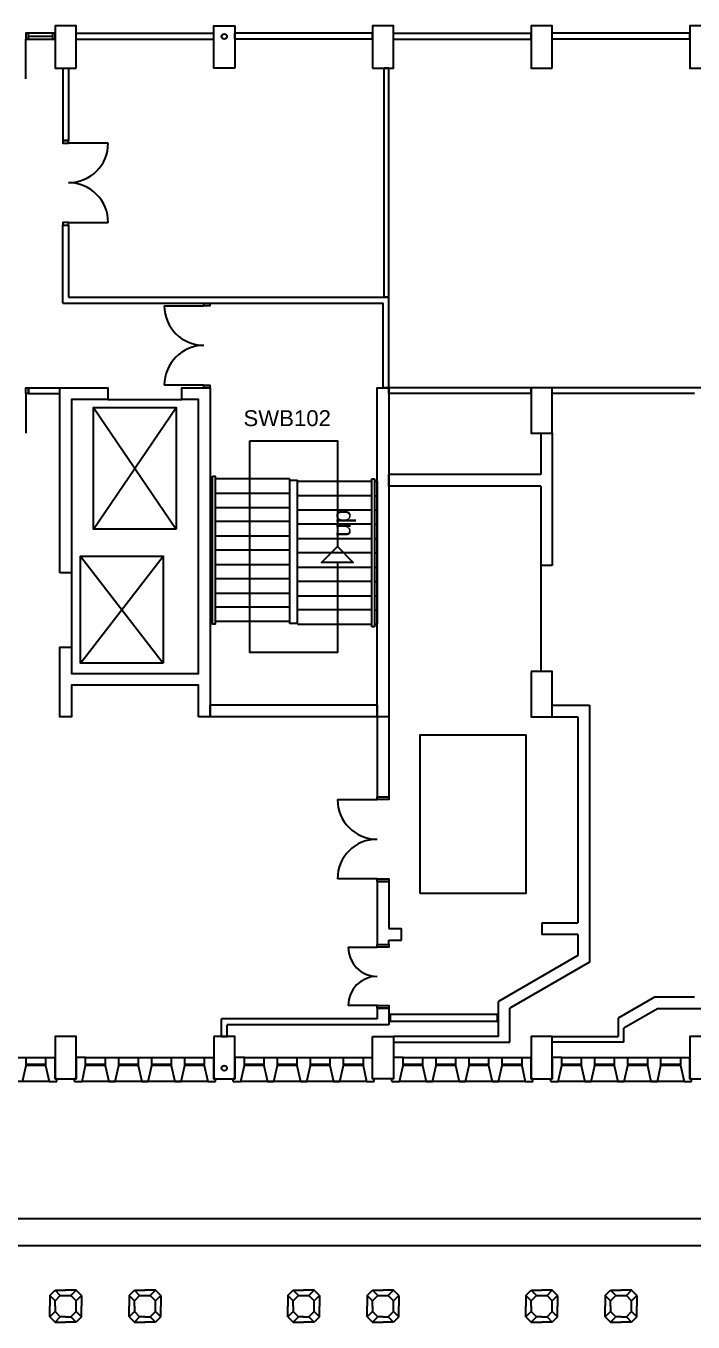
# Model space of a CAD drawing. Header units: millimetres. Extents: x -58291 to 83317, y -24599 to 66926.
# Drawn here: x -283 to 12328, y -14524 to 9976 of the extents above; entities that cross this region are included whole.
import ezdxf

# ---------------------------------------------------------------- set-up
doc = ezdxf.new("R2010")
doc.units = ezdxf.units.MM
for name, color, linetype in [('Basement 01 - Curtain Walls', 1, 'Continuous'), ('Basement 01 - Doors Windows and Openings', 1, 'Continuous'), ('Basement 01 - General', 1, 'Continuous'), ('Basement 01 - Mass Elements', 2, 'Continuous'), ('Basement 01 - Stairs', 8, 'Continuous'), ('Basement 01 - Structural Members', 5, 'Continuous'), ('Basement 01 - Text and Leaders', 1, 'Continuous'), ('Basement 01 - Walls', 3, 'Continuous')]:
    doc.layers.add(name, color=color, linetype=linetype)
doc.styles.add('arial', font='arial.ttf')

msp = doc.modelspace()

# ---------------------------------------------------------------- linework, layer by layer
at = {"layer": 'Basement 01 - Curtain Walls', "color": 3, "linetype": 'Continuous', "lineweight": -3}
for p, q in [((-536, -9524, -4600), (-279, -9524, -4600)), ((-279, -9674, -4600), (-279, -9524, -4600)), ((89, -9524, -4600), (89, -9674, -4600)), ((89, -9524, -4600), (267, -9524, -4600)), ((267, -9924, -4600), (267, -9524, -4600)), ((846, -9524, -4600), (667, -9524, -4600)), ((846, -9674, -4600), (846, -9524, -4600)), ((1214, -9524, -4600), (1471, -9524, -4600)), ((1214, -9524, -4600), (1214, -9674, -4600)), ((1471, -9674, -4600), (1471, -9524, -4600)), ((1839, -9524, -4600), (2096, -9524, -4600)), ((1839, -9524, -4600), (1839, -9674, -4600)), ((2096, -9674, -4600), (2096, -9524, -4600)), ((2464, -9524, -4600), (2721, -9524, -4600)), ((2464, -9524, -4600), (2464, -9674, -4600)), ((2721, -9674, -4600), (2721, -9524, -4600)), ((3089, -9524, -4600), (3089, -9674, -4600)), ((3089, -9524, -4600), (3267, -9524, -4600)), ((3267, -9924, -4600), (3267, -9524, -4600)), ((3846, -9524, -4600), (3667, -9524, -4600)), ((3846, -9674, -4600), (3846, -9524, -4600)), ((4214, -9524, -4600), (4214, -9674, -4600)), ((4214, -9524, -4600), (4471, -9524, -4600)), ((4471, -9674, -4600), (4471, -9524, -4600)), ((4839, -9524, -4600), (4839, -9674, -4600)), ((4839, -9524, -4600), (5096, -9524, -4600)), ((5096, -9674, -4600), (5096, -9524, -4600)), ((5464, -9524, -4600), (5464, -9674, -4600)), ((5464, -9524, -4600), (5721, -9524, -4600)), ((5721, -9674, -4600), (5721, -9524, -4600)), ((6089, -9524, -4600), (6089, -9674, -4600)), ((6089, -9524, -4600), (6267, -9524, -4600)), ((6267, -9924, -4600), (6267, -9524, -4600)), ((6846, -9524, -4600), (6667, -9524, -4600)), ((6846, -9674, -4600), (6846, -9524, -4600)), ((7214, -9524, -4600), (7471, -9524, -4600)), ((7214, -9524, -4600), (7214, -9674, -4600)), ((7471, -9674, -4600), (7471, -9524, -4600)), ((7839, -9524, -4600), (8096, -9524, -4600)), ((7839, -9524, -4600), (7839, -9674, -4600)), ((8096, -9674, -4600), (8096, -9524, -4600)), ((8464, -9524, -4600), (8721, -9524, -4600)), ((8464, -9524, -4600), (8464, -9674, -4600)), ((8721, -9674, -4600), (8721, -9524, -4600)), ((9089, -9524, -4600), (9267, -9524, -4600)), ((9089, -9524, -4600), (9089, -9674, -4600)), ((9267, -9924, -4600), (9267, -9524, -4600)), ((9846, -9524, -4600), (9667, -9524, -4600)), ((9846, -9674, -4600), (9846, -9524, -4600)), ((10214, -9524, -4600), (10214, -9674, -4600)), ((10214, -9524, -4600), (10471, -9524, -4600)), ((10471, -9674, -4600), (10471, -9524, -4600)), ((10839, -9524, -4600), (10839, -9674, -4600)), ((10839, -9524, -4600), (11096, -9524, -4600)), ((11096, -9674, -4600), (11096, -9524, -4600)), ((11464, -9524, -4600), (11721, -9524, -4600)), ((11464, -9524, -4600), (11464, -9674, -4600)), ((11721, -9674, -4600), (11721, -9524, -4600)), ((12089, -9524, -4600), (12089, -9674, -4600)), ((12089, -9524, -4600), (12267, -9524, -4600)), ((12267, -9924, -4600), (12267, -9524, -4600)), ((-347, -9974, -4600), (-279, -9674, -4600)), ((89, -9674, -4600), (157, -9974, -4600)), ((778, -9974, -4600), (846, -9674, -4600)), ((1214, -9674, -4600), (1282, -9974, -4600)), ((1403, -9974, -4600), (1471, -9674, -4600)), ((1839, -9674, -4600), (1907, -9974, -4600)), ((2028, -9974, -4600), (2096, -9674, -4600)), ((2464, -9674, -4600), (2532, -9974, -4600)), ((2653, -9974, -4600), (2721, -9674, -4600)), ((3089, -9674, -4600), (3157, -9974, -4600)), ((3778, -9974, -4600), (3846, -9674, -4600)), ((4214, -9674, -4600), (4282, -9974, -4600)), ((4403, -9974, -4600), (4471, -9674, -4600)), ((4839, -9674, -4600), (4907, -9974, -4600)), ((5028, -9974, -4600), (5096, -9674, -4600)), ((5464, -9674, -4600), (5532, -9974, -4600)), ((5653, -9974, -4600), (5721, -9674, -4600)), ((6089, -9674, -4600), (6157, -9974, -4600)), ((6778, -9974, -4600), (6846, -9674, -4600)), ((7214, -9674, -4600), (7282, -9974, -4600)), ((7403, -9974, -4600), (7471, -9674, -4600)), ((7839, -9674, -4600), (7907, -9974, -4600)), ((8028, -9974, -4600), (8096, -9674, -4600)), ((8464, -9674, -4600), (8532, -9974, -4600)), ((8653, -9974, -4600), (8721, -9674, -4600)), ((9089, -9674, -4600), (9157, -9974, -4600)), ((9778, -9974, -4600), (9846, -9674, -4600)), ((10214, -9674, -4600), (10282, -9974, -4600)), ((10403, -9974, -4600), (10471, -9674, -4600)), ((10839, -9674, -4600), (10907, -9974, -4600)), ((11028, -9974, -4600), (11096, -9674, -4600)), ((11464, -9674, -4600), (11532, -9974, -4600)), ((11653, -9974, -4600), (11721, -9674, -4600)), ((12089, -9674, -4600), (12157, -9974, -4600)), ((157, -9974, -4600), (299, -9974, -4600)), ((299, -9924, -4600), (267, -9924, -4600)), ((299, -9974, -4600), (299, -9924, -4600)), ((636, -9974, -4600), (636, -9924, -4600)), ((636, -9974, -4600), (778, -9974, -4600)), ((1282, -9974, -4600), (1403, -9974, -4600)), ((1907, -9974, -4600), (2028, -9974, -4600)), ((2532, -9974, -4600), (2653, -9974, -4600)), ((3157, -9974, -4600), (3299, -9974, -4600)), ((3299, -9924, -4600), (3267, -9924, -4600)), ((3299, -9974, -4600), (3299, -9924, -4600)), ((3636, -9974, -4600), (3636, -9924, -4600)), ((3636, -9974, -4600), (3778, -9974, -4600)), ((4282, -9974, -4600), (4403, -9974, -4600)), ((4907, -9974, -4600), (5028, -9974, -4600)), ((5532, -9974, -4600), (5653, -9974, -4600)), ((6157, -9974, -4600), (6299, -9974, -4600)), ((6299, -9924, -4600), (6267, -9924, -4600)), ((6299, -9974, -4600), (6299, -9924, -4600)), ((6636, -9974, -4600), (6636, -9924, -4600)), ((6636, -9974, -4600), (6778, -9974, -4600)), ((7282, -9974, -4600), (7403, -9974, -4600)), ((7907, -9974, -4600), (8028, -9974, -4600)), ((8532, -9974, -4600), (8653, -9974, -4600)), ((9157, -9974, -4600), (9299, -9974, -4600)), ((9299, -9924, -4600), (9267, -9924, -4600)), ((9299, -9974, -4600), (9299, -9924, -4600)), ((9636, -9974, -4600), (9636, -9924, -4600)), ((9636, -9974, -4600), (9778, -9974, -4600)), ((10282, -9974, -4600), (10403, -9974, -4600)), ((10907, -9974, -4600), (11028, -9974, -4600)), ((11532, -9974, -4600), (11653, -9974, -4600)), ((12157, -9974, -4600), (12299, -9974, -4600)), ((12299, -9924, -4600), (12267, -9924, -4600)), ((12299, -9974, -4600), (12299, -9924, -4600))]:
    msp.add_line(p, q, dxfattribs=at)
at = {"layer": 'Basement 01 - Curtain Walls', "color": 3, "linetype": 'Continuous', "lineweight": -3, "elevation": -4600}
for points in [[(667, -9524), (667, -9924), (636, -9924)], [(3667, -9524), (3667, -9924), (3636, -9924)], [(6667, -9524), (6667, -9924), (6636, -9924)], [(9667, -9524), (9667, -9924), (9636, -9924)]]:
    msp.add_lwpolyline(points, dxfattribs=at)
at = {"layer": 'Basement 01 - Doors Windows and Openings', "color": 1, "linetype": 'Continuous', "lineweight": -3}
for p, q in [((217, 9836, -4600), (217, 9726, -4600)), ((-283, 8976, -4600), (-283, 9726, -4600)), ((-233, 9781, -4600), (217, 9781, -4600)), ((1272, 7761, -4600), (522, 7761, -4600)), ((522, 6261, -4600), (1272, 6261, -4600)), ((2333, 4686, -4600), (3083, 4686, -4600)), ((3083, 3186, -4600), (2333, 3186, -4600)), ((-283, 3026, -4600), (-283, 2276, -4600)), ((9447, -224, -4600), (9447, -2224, -4600)), ((5607, -4647, -4600), (6357, -4647, -4600)), ((6357, -6147, -4600), (5607, -6147, -4600)), ((5807, -7440, -4600), (6357, -7440, -4600)), ((6357, -8540, -4600), (5807, -8540, -4600)), ((-2154, -9524, -4600), (89, -9524, -4600)), ((-279, -9524, -4600), (89, -9524, -4600)), ((846, -9524, -4600), (3089, -9524, -4600)), ((1471, -9524, -4600), (1839, -9524, -4600)), ((2096, -9524, -4600), (2464, -9524, -4600)), ((2721, -9524, -4600), (3089, -9524, -4600)), ((3846, -9524, -4600), (6089, -9524, -4600)), ((4471, -9524, -4600), (4839, -9524, -4600)), ((5096, -9524, -4600), (5464, -9524, -4600)), ((5721, -9524, -4600), (6089, -9524, -4600)), ((6846, -9524, -4600), (9089, -9524, -4600)), ((7471, -9524, -4600), (7839, -9524, -4600)), ((8096, -9524, -4600), (8464, -9524, -4600)), ((8721, -9524, -4600), (9089, -9524, -4600)), ((9846, -9524, -4600), (12089, -9524, -4600)), ((10471, -9524, -4600), (10839, -9524, -4600)), ((11096, -9524, -4600), (11464, -9524, -4600)), ((11721, -9524, -4600), (12089, -9524, -4600)), ((89, -9654, -4600), (-279, -9654, -4600)), ((89, -9674, -4600), (-279, -9674, -4600)), ((1214, -9654, -4600), (846, -9654, -4600)), ((1214, -9674, -4600), (846, -9674, -4600)), ((1839, -9654, -4600), (1471, -9654, -4600)), ((1839, -9674, -4600), (1471, -9674, -4600)), ((2464, -9654, -4600), (2096, -9654, -4600)), ((2464, -9674, -4600), (2096, -9674, -4600)), ((3089, -9654, -4600), (2721, -9654, -4600)), ((3089, -9674, -4600), (2721, -9674, -4600)), ((4214, -9654, -4600), (3846, -9654, -4600)), ((4214, -9674, -4600), (3846, -9674, -4600)), ((4839, -9654, -4600), (4471, -9654, -4600)), ((4839, -9674, -4600), (4471, -9674, -4600)), ((5464, -9654, -4600), (5096, -9654, -4600)), ((5464, -9674, -4600), (5096, -9674, -4600)), ((6089, -9654, -4600), (5721, -9654, -4600)), ((6089, -9674, -4600), (5721, -9674, -4600)), ((7214, -9654, -4600), (6846, -9654, -4600)), ((7214, -9674, -4600), (6846, -9674, -4600)), ((7839, -9654, -4600), (7471, -9654, -4600)), ((7839, -9674, -4600), (7471, -9674, -4600)), ((8464, -9654, -4600), (8096, -9654, -4600)), ((8464, -9674, -4600), (8096, -9674, -4600)), ((9089, -9654, -4600), (8721, -9654, -4600)), ((9089, -9674, -4600), (8721, -9674, -4600)), ((10214, -9654, -4600), (9846, -9654, -4600)), ((10214, -9674, -4600), (9846, -9674, -4600)), ((10839, -9654, -4600), (10471, -9654, -4600)), ((10839, -9674, -4600), (10471, -9674, -4600)), ((11464, -9654, -4600), (11096, -9654, -4600)), ((11464, -9674, -4600), (11096, -9674, -4600)), ((12089, -9654, -4600), (11721, -9654, -4600)), ((12089, -9674, -4600), (11721, -9674, -4600)), ((157, -9974, -4600), (-2222, -9974, -4600)), ((3157, -9974, -4600), (778, -9974, -4600)), ((6157, -9974, -4600), (3778, -9974, -4600)), ((9157, -9974, -4600), (6778, -9974, -4600)), ((12157, -9974, -4600), (9778, -9974, -4600))]:
    msp.add_line(p, q, dxfattribs=at)
at = {"layer": 'Basement 01 - Doors Windows and Openings', "color": 1, "linetype": 'Continuous', "lineweight": -3, "elevation": -4600}
for points in [[(-233, 9726), (-233, 9836), (-283, 9836), (-283, 9726), (-233, 9726)], [(-233, 9726), (267, 9726), (267, 9836), (-233, 9836)], [(522, 7811), (412, 7811), (412, 7761), (522, 7761), (522, 7811)], [(522, 6261), (412, 6261), (412, 6211), (522, 6211), (522, 6261)], [(3083, 4736), (3193, 4736), (3193, 4686), (3083, 4686), (3083, 4736)], [(3083, 3186), (3193, 3186), (3193, 3136), (3083, 3136), (3083, 3186)], [(-283, 3026), (-283, 3136), (-233, 3136), (-233, 3026), (-283, 3026)], [(6357, -4597), (6577, -4597), (6577, -4647), (6357, -4647), (6357, -4597)], [(6357, -6147), (6577, -6147), (6577, -6197), (6357, -6197), (6357, -6147)], [(6357, -7440), (6357, -7390), (6577, -7390), (6577, -7440), (6357, -7440)], [(6357, -8590), (6357, -8540), (6577, -8540), (6577, -8590), (6357, -8590)]]:
    msp.add_lwpolyline(points, dxfattribs=at)
at = {"layer": 'Basement 01 - Doors Windows and Openings', "color": 1, "linetype": 'Continuous', "lineweight": -3}
for centre, radius, start, end in [((522, 7761, -4600), 750, 270, 0), ((522, 6261, -4600), 750, 0, 90), ((3083, 4686, -4600), 750, 180, 270), ((3083, 3186, -4600), 750, 90, 180), ((6357, -4647, -4600), 750, 180, 270), ((6357, -6147, -4600), 750, 90, 180), ((6357, -7440, -4600), 550, 180, 270), ((6357, -8540, -4600), 550, 90, 180)]:
    msp.add_arc(centre, radius, start, end, dxfattribs=at)
at = {"layer": 'Basement 01 - General', "color": 2, "linetype": 'Continuous', "lineweight": -3}
for p, q in [((21617, -12574, -4600), (-23683, -12574, -4600)), ((-23183, -13074, -4600), (21117, -13074, -4600))]:
    msp.add_line(p, q, dxfattribs=at)
at = {"layer": 'Basement 01 - Mass Elements', "color": 8, "linetype": 'Continuous', "lineweight": -3, "elevation": -4600}
for points in [[(7167, -6424), (7167, -3424), (9167, -3424), (9167, -6424), (7167, -6424)], [(6604, -8837), (8629, -8837), (8629, -8709), (6604, -8709), (6604, -8837)]]:
    msp.add_lwpolyline(points, dxfattribs=at)
at = {"layer": 'Basement 01 - Stairs', "color": 8, "linetype": 'Continuous'}
for p, q in [((996, 464, -4600), (2558, 2764, -4600)), ((996, 2764, -4600), (2558, 464, -4600)), ((746, -47, -4600), (2309, -2068, -4600)), ((746, -2068, -4600), (2309, -47, -4600))]:
    msp.add_line(p, q, dxfattribs=at)
at = {"layer": 'Basement 01 - Stairs', "color": 8, "linetype": 'Continuous', "lineweight": -3}
for p, q in [((3197, 1416, -4600), (3197, -1284, -4600)), ((3247, 1416, -4600), (3197, 1416, -4600)), ((4702, 1416, -4600), (3297, 1416, -4600)), ((4702, 1416, -4600), (4702, -1318, -4600)), ((4702, 1391, -4600), (4852, 1391, -4600)), ((4852, -1334, -4600), (4852, 1391, -4600)), ((6257, 1366, -4600), (4852, 1366, -4600)), ((6257, -1384, -4600), (6257, 1416, -4600)), ((6257, 1416, -4600), (6307, 1416, -4600)), ((6307, 1416, -4600), (6307, -1384, -4600)), ((6357, 1366, -4600), (6307, 1366, -4600)), ((6357, 1366, -4600), (6357, -1334, -4600)), ((3247, 1146, -4600), (3197, 1146, -4600)), ((3297, 1146, -4600), (4702, 1146, -4600)), ((6257, 1096, -4600), (4852, 1096, -4600)), ((6307, 1096, -4600), (6357, 1096, -4600)), ((3247, 876, -4600), (3197, 876, -4600)), ((3297, 876, -4600), (4702, 876, -4600)), ((4852, 826, -4600), (6257, 826, -4600)), ((6307, 826, -4600), (6357, 826, -4600)), ((3247, 606, -4600), (3197, 606, -4600)), ((4702, 606, -4600), (3297, 606, -4600)), ((6257, 556, -4600), (4852, 556, -4600)), ((6307, 556, -4600), (6357, 556, -4600)), ((3247, 336, -4600), (3197, 336, -4600)), ((3297, 336, -4600), (4702, 336, -4600)), ((4852, 286, -4600), (6257, 286, -4600)), ((6307, 286, -4600), (6357, 286, -4600)), ((3247, 66, -4600), (3197, 66, -4600)), ((4702, 66, -4600), (3297, 66, -4600)), ((6257, 16, -4600), (4852, 16, -4600)), ((6307, 16, -4600), (6357, 16, -4600)), ((3247, -204, -4600), (3197, -204, -4600)), ((3297, -204, -4600), (4702, -204, -4600)), ((3247, -474, -4600), (3197, -474, -4600)), ((4702, -474, -4600), (3297, -474, -4600)), ((4852, -254, -4600), (6257, -254, -4600)), ((6307, -254, -4600), (6357, -254, -4600)), ((6257, -524, -4600), (4852, -524, -4600)), ((6307, -524, -4600), (6357, -524, -4600)), ((3247, -744, -4600), (3197, -744, -4600)), ((3297, -744, -4600), (4702, -744, -4600)), ((4852, -794, -4600), (6257, -794, -4600)), ((6307, -794, -4600), (6357, -794, -4600)), ((3247, -1014, -4600), (3197, -1014, -4600)), ((4702, -1014, -4600), (3297, -1014, -4600)), ((6257, -1064, -4600), (4852, -1064, -4600)), ((6307, -1064, -4600), (6357, -1064, -4600)), ((3247, -1284, -4600), (3197, -1284, -4600)), ((4702, -1284, -4600), (3297, -1284, -4600)), ((4852, -1318, -4600), (4702, -1318, -4600)), ((4852, -1334, -4600), (6257, -1334, -4600)), ((6307, -1384, -4600), (6257, -1384, -4600)), ((6307, -1334, -4600), (6357, -1334, -4600))]:
    msp.add_line(p, q, dxfattribs=at)
at = {"layer": 'Basement 01 - Stairs', "color": 8, "linetype": 'Continuous', "elevation": -4600}
msp.add_lwpolyline([(2558, 464), (996, 464), (996, 2764), (2558, 2764), (2558, 464)], close=True, dxfattribs=at)
at = {"layer": 'Basement 01 - Stairs', "color": 8, "linetype": 'Continuous', "lineweight": -3, "elevation": -4600}
for points in [[(3950, 2135), (5605, 2135), (5605, 135)], [(5605, -165), (5605, -1865), (3950, -1865), (3950, 2135)], [(3247, 1466), (3297, 1466), (3297, -1334), (3247, -1334), (3247, 1466)], [(5605, 135), (5905, -165), (5305, -165), (5605, 135)]]:
    msp.add_lwpolyline(points, dxfattribs=at)
at = {"layer": 'Basement 01 - Stairs', "color": 8, "linetype": 'Continuous', "elevation": -4600}
msp.add_lwpolyline([(2309, -2068), (746, -2068), (746, -47), (2309, -47), (2309, -2068)], dxfattribs=at)
at = {"layer": 'Basement 01 - Structural Members', "color": 5, "linetype": 'Continuous', "lineweight": -3}
for p, q in [((1267, 2916, -4600), (2667, 2916, -4600)), ((577, -364, -4600), (577, -1764, -4600)), ((167, -14024, -4600), (267, -13924, -4600)), ((367, -14024, -4600), (267, -13924, -4600)), ((267, -13924, -4600), (467, -13924, -4600)), ((667, -13924, -4600), (467, -13924, -4600)), ((567, -14024, -4600), (667, -13924, -4600)), ((767, -14024, -4600), (667, -13924, -4600)), ((1667, -14024, -4600), (1767, -13924, -4600)), ((1867, -14024, -4600), (1767, -13924, -4600)), ((1767, -13924, -4600), (1967, -13924, -4600)), ((2167, -13924, -4600), (1967, -13924, -4600)), ((2067, -14024, -4600), (2167, -13924, -4600)), ((2267, -14024, -4600), (2167, -13924, -4600)), ((4667, -14024, -4600), (4767, -13924, -4600)), ((4867, -14024, -4600), (4767, -13924, -4600)), ((4767, -13924, -4600), (4967, -13924, -4600)), ((5167, -13924, -4600), (4967, -13924, -4600)), ((5067, -14024, -4600), (5167, -13924, -4600)), ((5267, -14024, -4600), (5167, -13924, -4600)), ((6167, -14024, -4600), (6267, -13924, -4600)), ((6367, -14024, -4600), (6267, -13924, -4600)), ((6267, -13924, -4600), (6467, -13924, -4600)), ((6667, -13924, -4600), (6467, -13924, -4600)), ((6567, -14024, -4600), (6667, -13924, -4600)), ((6767, -14024, -4600), (6667, -13924, -4600)), ((9167, -14024, -4600), (9267, -13924, -4600)), ((9267, -13924, -4600), (9467, -13924, -4600)), ((9367, -14024, -4600), (9267, -13924, -4600)), ((9667, -13924, -4600), (9467, -13924, -4600)), ((9567, -14024, -4600), (9667, -13924, -4600)), ((9767, -14024, -4600), (9667, -13924, -4600)), ((10667, -14024, -4600), (10767, -13924, -4600)), ((10867, -14024, -4600), (10767, -13924, -4600)), ((10767, -13924, -4600), (10967, -13924, -4600)), ((11167, -13924, -4600), (10967, -13924, -4600)), ((11067, -14024, -4600), (11167, -13924, -4600)), ((11267, -14024, -4600), (11167, -13924, -4600)), ((267, -14124, -4600), (167, -14024, -4600)), ((167, -14024, -4600), (167, -14224, -4600)), ((367, -14024, -4600), (267, -14124, -4600)), ((267, -14224, -4600), (267, -14124, -4600)), ((367, -14024, -4600), (467, -14024, -4600)), ((467, -14024, -4600), (567, -14024, -4600)), ((667, -14124, -4600), (567, -14024, -4600)), ((667, -14124, -4600), (767, -14024, -4600)), ((667, -14224, -4600), (667, -14124, -4600)), ((767, -14024, -4600), (767, -14224, -4600)), ((1667, -14024, -4600), (1667, -14224, -4600)), ((1767, -14124, -4600), (1667, -14024, -4600)), ((1867, -14024, -4600), (1767, -14124, -4600)), ((1767, -14224, -4600), (1767, -14124, -4600)), ((1867, -14024, -4600), (1967, -14024, -4600)), ((1967, -14024, -4600), (2067, -14024, -4600)), ((2167, -14124, -4600), (2067, -14024, -4600)), ((2167, -14124, -4600), (2267, -14024, -4600)), ((2167, -14224, -4600), (2167, -14124, -4600)), ((2267, -14024, -4600), (2267, -14224, -4600)), ((4667, -14024, -4600), (4667, -14224, -4600)), ((4767, -14124, -4600), (4667, -14024, -4600)), ((4867, -14024, -4600), (4767, -14124, -4600)), ((4767, -14224, -4600), (4767, -14124, -4600)), ((4867, -14024, -4600), (4967, -14024, -4600)), ((4967, -14024, -4600), (5067, -14024, -4600)), ((5167, -14124, -4600), (5067, -14024, -4600)), ((5167, -14124, -4600), (5267, -14024, -4600)), ((5167, -14224, -4600), (5167, -14124, -4600)), ((5267, -14024, -4600), (5267, -14224, -4600)), ((6167, -14024, -4600), (6167, -14224, -4600)), ((6267, -14124, -4600), (6167, -14024, -4600)), ((6367, -14024, -4600), (6267, -14124, -4600)), ((6267, -14224, -4600), (6267, -14124, -4600)), ((6367, -14024, -4600), (6467, -14024, -4600)), ((6467, -14024, -4600), (6567, -14024, -4600)), ((6667, -14124, -4600), (6567, -14024, -4600)), ((6667, -14124, -4600), (6767, -14024, -4600)), ((6667, -14224, -4600), (6667, -14124, -4600)), ((6767, -14024, -4600), (6767, -14224, -4600)), ((9167, -14024, -4600), (9167, -14224, -4600)), ((9267, -14124, -4600), (9167, -14024, -4600)), ((9367, -14024, -4600), (9267, -14124, -4600)), ((9267, -14224, -4600), (9267, -14124, -4600)), ((9367, -14024, -4600), (9467, -14024, -4600)), ((9467, -14024, -4600), (9567, -14024, -4600)), ((9667, -14124, -4600), (9567, -14024, -4600)), ((9667, -14124, -4600), (9767, -14024, -4600)), ((9667, -14224, -4600), (9667, -14124, -4600)), ((9767, -14024, -4600), (9767, -14224, -4600)), ((10767, -14124, -4600), (10667, -14024, -4600)), ((10667, -14024, -4600), (10667, -14224, -4600)), ((10867, -14024, -4600), (10767, -14124, -4600)), ((10767, -14224, -4600), (10767, -14124, -4600)), ((10867, -14024, -4600), (10967, -14024, -4600)), ((10967, -14024, -4600), (11067, -14024, -4600)), ((11167, -14124, -4600), (11067, -14024, -4600)), ((11167, -14124, -4600), (11267, -14024, -4600)), ((11167, -14224, -4600), (11167, -14124, -4600)), ((11267, -14024, -4600), (11267, -14224, -4600)), ((167, -14424, -4600), (167, -14224, -4600)), ((267, -14324, -4600), (167, -14424, -4600)), ((167, -14424, -4600), (267, -14524, -4600)), ((267, -14224, -4600), (267, -14324, -4600)), ((267, -14324, -4600), (367, -14424, -4600)), ((367, -14424, -4600), (267, -14524, -4600)), ((467, -14424, -4600), (367, -14424, -4600)), ((467, -14424, -4600), (567, -14424, -4600)), ((567, -14424, -4600), (667, -14324, -4600)), ((567, -14424, -4600), (667, -14524, -4600)), ((667, -14324, -4600), (667, -14224, -4600)), ((667, -14324, -4600), (767, -14424, -4600)), ((767, -14424, -4600), (667, -14524, -4600)), ((767, -14424, -4600), (767, -14224, -4600)), ((1667, -14424, -4600), (1667, -14224, -4600)), ((1767, -14324, -4600), (1667, -14424, -4600)), ((1667, -14424, -4600), (1767, -14524, -4600)), ((1767, -14224, -4600), (1767, -14324, -4600)), ((1767, -14324, -4600), (1867, -14424, -4600)), ((1867, -14424, -4600), (1767, -14524, -4600)), ((1967, -14424, -4600), (1867, -14424, -4600)), ((1967, -14424, -4600), (2067, -14424, -4600)), ((2067, -14424, -4600), (2167, -14324, -4600)), ((2067, -14424, -4600), (2167, -14524, -4600)), ((2167, -14324, -4600), (2167, -14224, -4600)), ((2167, -14324, -4600), (2267, -14424, -4600)), ((2267, -14424, -4600), (2167, -14524, -4600)), ((2267, -14424, -4600), (2267, -14224, -4600)), ((4667, -14424, -4600), (4667, -14224, -4600)), ((4767, -14324, -4600), (4667, -14424, -4600)), ((4667, -14424, -4600), (4767, -14524, -4600)), ((4767, -14224, -4600), (4767, -14324, -4600)), ((4767, -14324, -4600), (4867, -14424, -4600)), ((4867, -14424, -4600), (4767, -14524, -4600)), ((4967, -14424, -4600), (4867, -14424, -4600)), ((4967, -14424, -4600), (5067, -14424, -4600)), ((5067, -14424, -4600), (5167, -14324, -4600)), ((5067, -14424, -4600), (5167, -14524, -4600)), ((5167, -14324, -4600), (5167, -14224, -4600)), ((5167, -14324, -4600), (5267, -14424, -4600)), ((5267, -14424, -4600), (5167, -14524, -4600)), ((5267, -14424, -4600), (5267, -14224, -4600)), ((6167, -14424, -4600), (6167, -14224, -4600)), ((6267, -14324, -4600), (6167, -14424, -4600)), ((6167, -14424, -4600), (6267, -14524, -4600)), ((6267, -14224, -4600), (6267, -14324, -4600)), ((6267, -14324, -4600), (6367, -14424, -4600)), ((6367, -14424, -4600), (6267, -14524, -4600)), ((6467, -14424, -4600), (6367, -14424, -4600)), ((6467, -14424, -4600), (6567, -14424, -4600)), ((6567, -14424, -4600), (6667, -14324, -4600)), ((6567, -14424, -4600), (6667, -14524, -4600)), ((6667, -14324, -4600), (6667, -14224, -4600)), ((6667, -14324, -4600), (6767, -14424, -4600)), ((6767, -14424, -4600), (6667, -14524, -4600)), ((6767, -14424, -4600), (6767, -14224, -4600)), ((9167, -14424, -4600), (9167, -14224, -4600)), ((9267, -14324, -4600), (9167, -14424, -4600)), ((9167, -14424, -4600), (9267, -14524, -4600)), ((9267, -14224, -4600), (9267, -14324, -4600)), ((9267, -14324, -4600), (9367, -14424, -4600)), ((9367, -14424, -4600), (9267, -14524, -4600)), ((9467, -14424, -4600), (9367, -14424, -4600)), ((9467, -14424, -4600), (9567, -14424, -4600)), ((9567, -14424, -4600), (9667, -14324, -4600)), ((9567, -14424, -4600), (9667, -14524, -4600)), ((9667, -14324, -4600), (9667, -14224, -4600)), ((9667, -14324, -4600), (9767, -14424, -4600)), ((9767, -14424, -4600), (9667, -14524, -4600)), ((9767, -14424, -4600), (9767, -14224, -4600)), ((10667, -14424, -4600), (10667, -14224, -4600)), ((10767, -14324, -4600), (10667, -14424, -4600)), ((10667, -14424, -4600), (10767, -14524, -4600)), ((10767, -14224, -4600), (10767, -14324, -4600)), ((10767, -14324, -4600), (10867, -14424, -4600)), ((10867, -14424, -4600), (10767, -14524, -4600)), ((10967, -14424, -4600), (10867, -14424, -4600)), ((10967, -14424, -4600), (11067, -14424, -4600)), ((11067, -14424, -4600), (11167, -14324, -4600)), ((11067, -14424, -4600), (11167, -14524, -4600)), ((11167, -14324, -4600), (11167, -14224, -4600)), ((11167, -14324, -4600), (11267, -14424, -4600)), ((11267, -14424, -4600), (11167, -14524, -4600)), ((11267, -14424, -4600), (11267, -14224, -4600)), ((267, -14524, -4600), (467, -14524, -4600)), ((667, -14524, -4600), (467, -14524, -4600)), ((1767, -14524, -4600), (1967, -14524, -4600)), ((2167, -14524, -4600), (1967, -14524, -4600)), ((4767, -14524, -4600), (4967, -14524, -4600)), ((5167, -14524, -4600), (4967, -14524, -4600)), ((6267, -14524, -4600), (6467, -14524, -4600)), ((6667, -14524, -4600), (6467, -14524, -4600)), ((9267, -14524, -4600), (9467, -14524, -4600)), ((9667, -14524, -4600), (9467, -14524, -4600)), ((10767, -14524, -4600), (10967, -14524, -4600)), ((11167, -14524, -4600), (10967, -14524, -4600))]:
    msp.add_line(p, q, dxfattribs=at)
at = {"layer": 'Basement 01 - Structural Members', "color": 5, "linetype": 'Continuous', "lineweight": -3, "elevation": -4600}
for points in [[(667, 9176), (667, 9976), (267, 9976), (267, 9176)], [(3667, 9176), (3267, 9176), (3267, 9976), (3667, 9976)], [(6267, 9176), (6667, 9176), (6667, 9976), (6267, 9976)], [(9667, 9176), (9667, 9976), (9267, 9976), (9267, 9176)], [(12767, 9176), (12767, 9476), (13067, 9476), (13067, 9976), (12267, 9976), (12267, 9176)], [(2977, -3084), (2977, -2484), (577, -2484), (577, -3084), (357, -3084), (357, -1764), (577, -1764), (577, -2264), (2977, -2264), (2977, 2916), (2667, 2916), (2667, 3136), (3197, 3136), (3197, -3084)], [(357, -364), (357, 3136), (1267, 3136), (1267, 2916), (577, 2916), (577, -364)], [(6357, -3084), (6357, 3136), (6577, 3136), (6577, -3084)], [(9667, 3136), (9267, 3136), (9267, 2276), (9667, 2276)], [(9267, -2224), (9267, -3084), (9667, -3084), (9667, -2224)], [(667, -9924), (667, -9124), (267, -9124), (267, -9924)], [(3267, -9124), (3267, -9924), (3667, -9924), (3667, -9124)], [(6267, -9124), (6667, -9124), (6667, -9924), (6267, -9924)], [(9667, -9924), (9667, -9124), (9267, -9124), (9267, -9924)], [(12667, -9924), (12667, -9124), (12267, -9124), (12267, -9924)]]:
    msp.add_lwpolyline(points, close=True, dxfattribs=at)
at = {"layer": 'Basement 01 - Structural Members', "color": 5, "linetype": 'Continuous', "lineweight": -3}
for centre in [(3467, 9776, -4600), (3467, -9724, -4600)]:
    msp.add_circle(centre, 50, dxfattribs=at)
at = {"layer": 'Basement 01 - Walls', "color": 3, "linetype": 'Continuous', "lineweight": -3}
for p, q in [((667, 9726, -4600), (667, 9836, -4600)), ((667, 9836, -4600), (3267, 9836, -4600)), ((3267, 9726, -4600), (3267, 9836, -4600)), ((6267, 9836, -4600), (3667, 9836, -4600)), ((3667, 9726, -4600), (3667, 9836, -4600)), ((6267, 9726, -4600), (6267, 9836, -4600)), ((6667, 9836, -4600), (9267, 9836, -4600)), ((6667, 9726, -4600), (6667, 9836, -4600)), ((9267, 9726, -4600), (9267, 9836, -4600)), ((12267, 9836, -4600), (9667, 9836, -4600)), ((9667, 9726, -4600), (9667, 9836, -4600)), ((12267, 9726, -4600), (12267, 9836, -4600)), ((667, 9726, -4600), (3267, 9726, -4600)), ((6267, 9726, -4600), (3667, 9726, -4600)), ((6667, 9726, -4600), (9267, 9726, -4600)), ((12267, 9726, -4600), (9667, 9726, -4600)), ((412, 9176, -4600), (522, 9176, -4600)), ((412, 9176, -4600), (412, 7811, -4600)), ((522, 9176, -4600), (522, 7811, -4600)), ((6577, 9176, -4600), (6487, 9176, -4600)), ((6487, 4846, -4600), (6487, 9176, -4600)), ((6577, 4846, -4600), (6577, 9176, -4600)), ((412, 7811, -4600), (522, 7811, -4600)), ((412, 4736, -4600), (412, 6211, -4600)), ((412, 6211, -4600), (522, 6211, -4600)), ((522, 6211, -4600), (522, 4846, -4600)), ((412, 4736, -4600), (6467, 4736, -4600)), ((522, 4846, -4600), (6577, 4846, -4600)), ((6467, 3136, -4600), (6467, 4736, -4600)), ((6577, 4846, -4600), (6487, 4846, -4600)), ((6577, 3026, -4600), (6577, 4846, -4600)), ((-233, 3136, -4600), (357, 3136, -4600)), ((-233, 3026, -4600), (-233, 3136, -4600)), ((-233, 3026, -4600), (357, 3026, -4600)), ((357, 3026, -4600), (357, 3136, -4600)), ((9267, 3136, -4600), (6467, 3136, -4600)), ((9267, 3026, -4600), (6577, 3026, -4600)), ((9267, 3026, -4600), (9267, 3136, -4600)), ((12577, 3136, -4600), (9667, 3136, -4600)), ((9667, 3026, -4600), (9667, 3136, -4600)), ((12357, 3026, -4600), (9667, 3026, -4600)), ((9447, 2276, -4600), (9667, 2276, -4600)), ((9447, 2276, -4600), (9447, 1496, -4600)), ((9667, 2276, -4600), (9667, -224, -4600)), ((6577, 1276, -4600), (6577, 1496, -4600)), ((9447, 1496, -4600), (6577, 1496, -4600)), ((9447, 1276, -4600), (6577, 1276, -4600)), ((9447, 1276, -4600), (9447, -224, -4600)), ((9667, -224, -4600), (9447, -224, -4600)), ((3197, -3084, -4600), (3197, -2864, -4600)), ((6357, -2864, -4600), (3197, -2864, -4600)), ((6357, -2864, -4600), (6357, -4597, -4600)), ((9667, -3084, -4600), (9667, -2864, -4600)), ((9667, -2864, -4600), (10367, -2864, -4600)), ((10367, -2864, -4600), (10367, -7724, -4600)), ((6577, -3084, -4600), (3197, -3084, -4600)), ((6577, -3084, -4600), (6577, -4597, -4600)), ((9667, -3084, -4600), (10147, -3084, -4600)), ((10147, -3084, -4600), (10147, -6977, -4600)), ((6357, -4597, -4600), (6577, -4597, -4600)), ((6357, -6197, -4600), (6357, -7390, -4600)), ((6357, -6197, -4600), (6577, -6197, -4600)), ((6577, -6197, -4600), (6577, -7084, -4600)), ((6577, -7084, -4600), (6817, -7084, -4600)), ((6817, -7304, -4600), (6817, -7084, -4600)), ((9467, -6977, -4600), (10147, -6977, -4600)), ((9467, -6977, -4600), (9467, -7197, -4600)), ((6577, -7304, -4600), (6817, -7304, -4600)), ((6577, -7390, -4600), (6577, -7304, -4600)), ((10147, -7197, -4600), (9467, -7197, -4600)), ((10147, -7197, -4600), (10147, -7597, -4600)), ((6357, -7390, -4600), (6577, -7390, -4600)), ((10147, -7597, -4600), (8647, -8463, -4600)), ((10367, -7724, -4600), (8867, -8590, -4600)), ((8647, -9124, -4600), (8647, -8463, -4600)), ((11596, -8384, -4600), (10912, -8779, -4600)), ((12357, -8384, -4600), (11596, -8384, -4600)), ((6357, -8794, -4600), (3412, -8794, -4600)), ((3412, -9124, -4600), (3412, -8794, -4600)), ((6357, -8590, -4600), (6577, -8590, -4600)), ((6357, -8590, -4600), (6357, -8794, -4600)), ((6577, -8590, -4600), (6577, -8904, -4600)), ((8867, -9234, -4600), (8867, -8590, -4600)), ((10912, -8779, -4600), (10912, -9124, -4600)), ((11655, -8604, -4600), (11022, -8970, -4600)), ((12867, -8604, -4600), (11655, -8604, -4600)), ((6577, -8904, -4600), (3522, -8904, -4600)), ((3522, -9124, -4600), (3522, -8904, -4600)), ((11022, -9234, -4600), (11022, -8970, -4600)), ((3412, -9124, -4600), (3522, -9124, -4600)), ((8647, -9124, -4600), (6667, -9124, -4600)), ((6667, -9234, -4600), (8867, -9234, -4600)), ((9667, -9234, -4600), (9667, -9124, -4600)), ((9667, -9124, -4600), (10912, -9124, -4600)), ((11022, -9234, -4600), (9667, -9234, -4600))]:
    msp.add_line(p, q, dxfattribs=at)

# ---------------------------------------------------------------- texts
at = {"layer": 'Basement 01 - Stairs', "color": 8, "linetype": 'Continuous', "lineweight": -3}
msp.add_text('up', height=347.7, rotation=90, dxfattribs=at).set_placement((5853, 317, -4600))
at = {"layer": 'Basement 01 - Text and Leaders', "color": 1, "linetype": 'Continuous', "lineweight": -3, "style": 'arial'}
msp.add_text('SWB102', height=300, dxfattribs=at).set_placement((3829, 2411, -4600))

doc.saveas('drawing.dxf')
